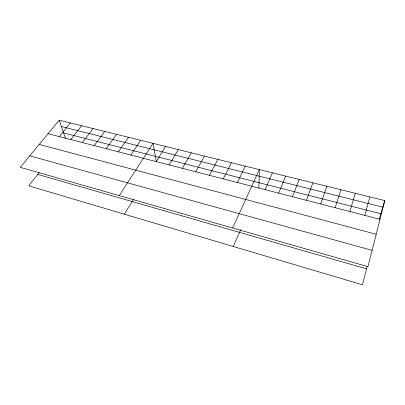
<?xml version="1.0" encoding="UTF-8"?>
<svg xmlns="http://www.w3.org/2000/svg" width="405" height="405" viewBox="0 0 405 405"><rect width="100%" height="100%" fill="white"/><g stroke="black" fill="none" stroke-linecap="round" stroke-linejoin="round"><path stroke-width="0.61" d="M258.891 188.3L259.342 169.609L232.617 228M367.122 266.556L362.465 284.806L28.709 185.834L39.224 172.535M384.75 200.571L367.973 266.662L20.25 167.341L59.206 120.194L384.75 200.571L379.176 219.383M364.799 215.364L369.912 196.911M349.849 211.511L355.312 193.306M335.148 207.719L340.944 189.758M320.679 203.993L326.81 186.265M306.448 200.323L312.893 182.832M292.44 196.714L299.189 179.445M278.66 193.16L285.702 176.119M265.093 189.661L272.423 172.839M233.245 246.488L240.737 229.66M237.396 182.523L245.288 166.136M223.292 178.883L231.463 162.724M209.42 175.309L217.86 159.368M195.777 171.791L204.479 156.062M182.361 168.333L191.307 152.812M169.158 164.931L178.347 149.612M124.34 214.194L133.508 199.452M156.168 161.58L165.589 146.463M119.262 195.625L153.034 143.36L156.386 161.858M130.81 155.044L140.672 140.307M118.427 151.85L128.496 137.3M106.242 148.711L116.508 134.344M94.238 145.618L104.703 131.428M82.423 142.57L93.069 128.557M70.789 139.568L81.613 125.727M59.327 136.617L70.328 122.938M61.408 126.557L382.801 207.152M63.626 132.956L380.847 213.734M48.043 133.706L380.001 219.282M39.194 144.413L376.199 234.247M29.747 155.844L372.114 250.341M37.716 174.444L366.54 268.834M59.206 120.194L65.534 138.475"/></g></svg>
